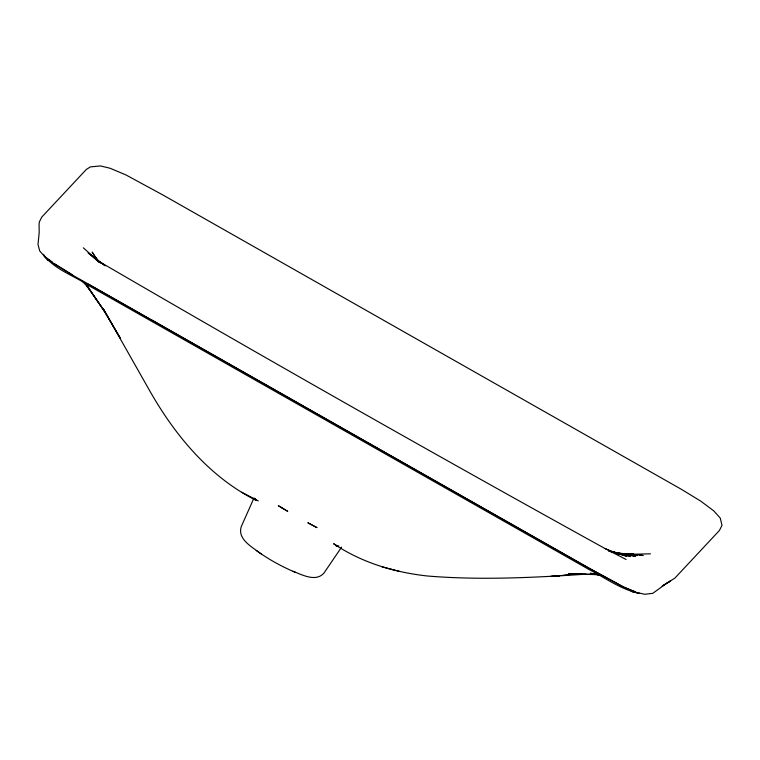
<?xml version="1.0" encoding="UTF-8"?>
<svg xmlns="http://www.w3.org/2000/svg" width="760" height="760" viewBox="0 0 760 760"><rect width="100%" height="100%" fill="white"/><g stroke="black" fill="none" stroke-linecap="round" stroke-linejoin="round"><path stroke-width="1.14" d="M253.954 498.066L241.271 526.594C237.186 539.03 251.855 546.829 259.948 553.042C271.073 560.7 283.005 567.178 295.469 572.356M341.591 547.133L324.064 572.926C315.941 582.454 302.119 574.721 292.933 571.292M666.035 583.737L652.755 593.351L644.642 594.282L635.683 592.23L623.732 587.204L589.408 568.508L71.896 274.74L55.033 264.47L45.239 257.165L39.729 250.999L38 244.492L39.188 232.579L39.083 224.485L39.339 221.968L41.8 217.056L86.374 169.404L90.402 166.896L100.481 165.936L109.991 168.226L125.903 174.914L162.972 195.035L681.644 489.459L700.682 501.096L713.735 510.844L720.233 518.054L722 525.312L719.425 530.48L674.861 578.122L662.178 586.121L670.558 580.925L666.757 583.271M569.288 574.892L562.239 575.519L568.119 574.95M573.99 574.475L577.514 574.161L574 574.436M337.07 546.212L338.789 546.069M630.429 554.448L633.792 554.192L625.489 554.42M585.941 574.18L582.397 574.408C530.955 577.761 479.18 580.241 427.719 576.023C394.487 572.442 361.484 562.571 333.63 543.714L338.152 546.44L335.683 545.547L337.659 545.775M578.312 574.199L574.836 574.38L599.089 574.218M624.929 554.392L650.465 553.831M582.54 573.876L568.461 573.714L599.773 574.769L595.564 574.37L600.106 575.13M631.76 554.8L637.45 555.151M639.73 555.284L643.15 555.494L617.471 553.005M617.443 553.09L635.702 556.329L610.945 551.551L630.41 556.32L608.978 550.867M638.961 593.189L631.275 591.375L638.961 593.189C620.711 589.513 605.369 577.923 589.086 569.544L88.179 285.294C73.473 275.196 53.903 269.42 43.415 254.344M382.023 566.827L399.503 571.387M608.959 551.038L626.924 556.282L608.893 550.81M609.501 551.161L619.248 554.239L604.969 548.52C434.862 454.499 265.8 358.577 97.859 260.747L105.317 265.867M633.944 591.289L634.761 591.603L624.264 587.186M604.969 548.52L626.097 559.483M103.274 308.807L149.748 390.83C175.17 435.594 209.608 477.023 256.253 500.469L254.933 498.522M623.219 586.739L589.598 568.423L466.146 498.427M241.794 492.242L258.219 500.916M150.955 319.561L465.167 497.876M88.397 284.192L150.86 319.675M72.114 274.673L54.169 263.511M103.996 264.888L88.122 252.842L97.812 261.202M256.243 550.468L261.345 554.021M48.079 258.979L52.43 262.219M46.341 257.688L47.101 258.267M83.362 247.817L99.74 262.57M100.415 262.969L95.484 257.336L98.752 262.152M82.451 281.276L89.395 289.028L86.535 285.513L105.26 312.436L87.543 286.453M87.561 286.491L103.445 309.833L120.203 338.058L103.303 308.826M98.049 260.898L92.15 252.044L96.719 259.815M254.685 498.341L255.512 499.928M559.892 575.728L550.496 576.479L559.901 575.662M599.535 574.883L590.283 573.268L599.554 574.873M316.853 527.573L308.009 522.851L316.853 527.573M282.102 507.965L278.378 505.733L287.745 511.356L282.102 507.965M44.564 256.281L43.804 255.455L48.574 260.699L44.564 256.281"/></g></svg>
